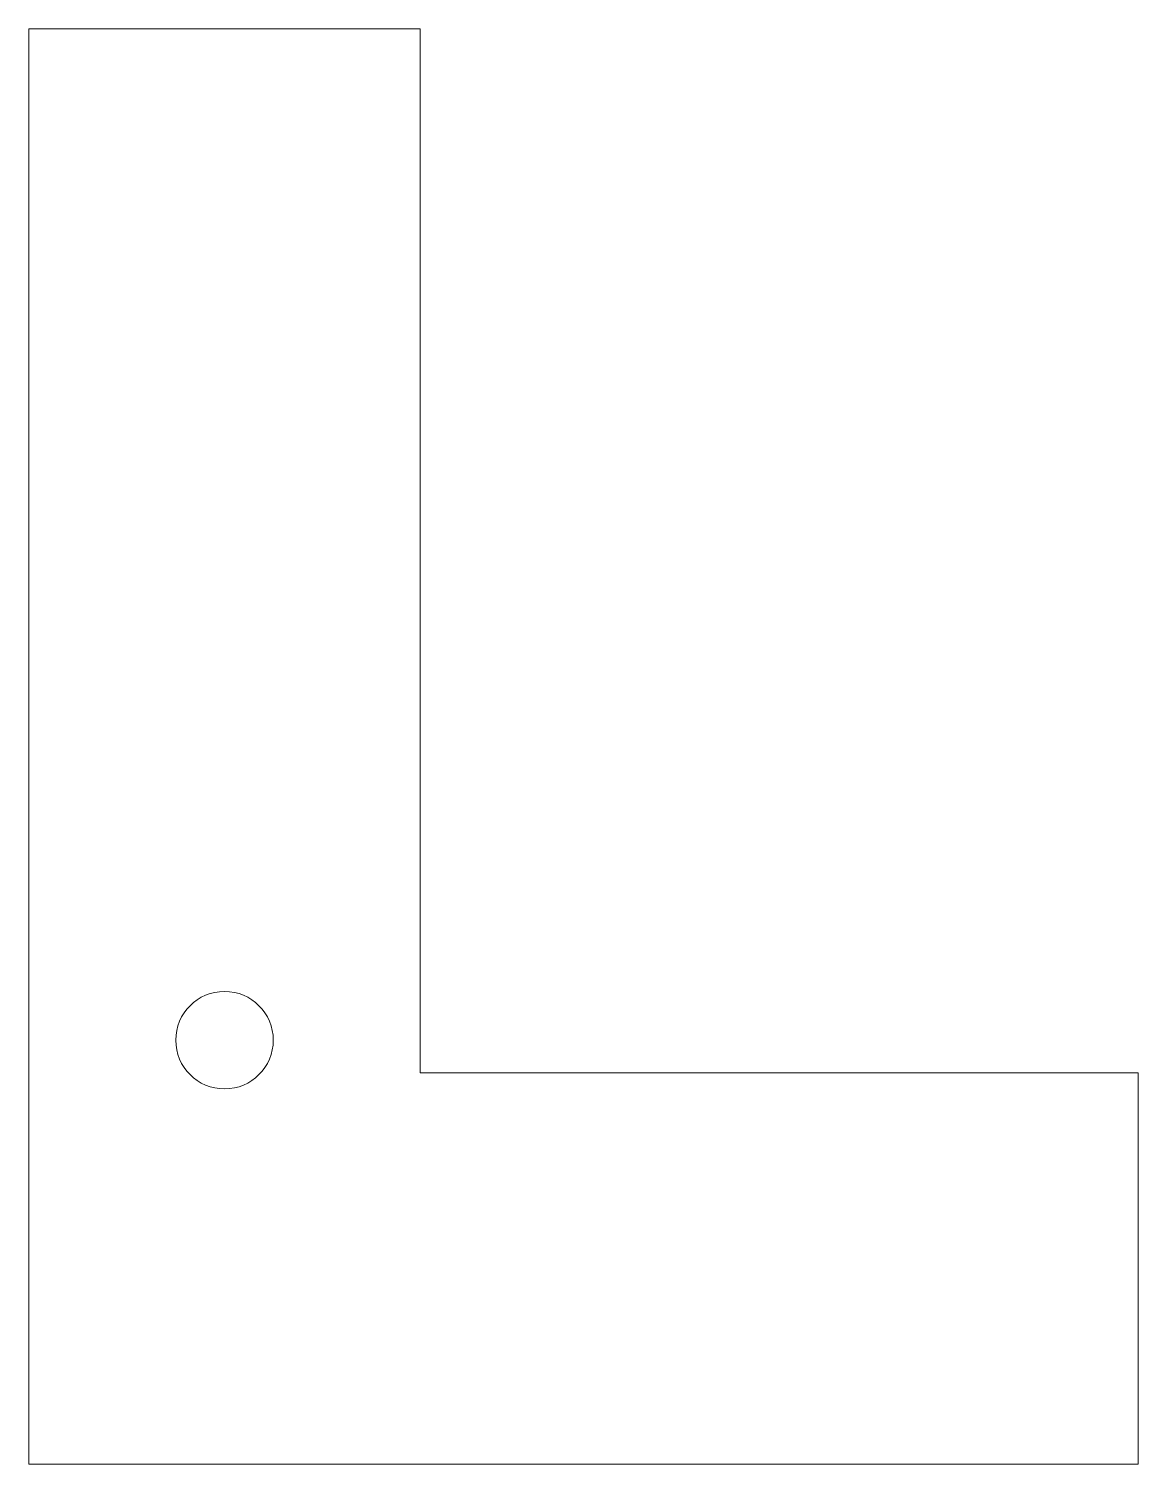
# Model space of a CAD drawing. Header units: inches. Extents: x 1.07 to 2.77, y 0.54 to 2.74.
import ezdxf

# ---------------------------------------------------------------- set-up
doc = ezdxf.new("R2010")
doc.units = ezdxf.units.IN
doc.header["$MEASUREMENT"] = 0

msp = doc.modelspace()

# ---------------------------------------------------------------- linework, layer by layer
at = {"color": 7, "linetype": 'Continuous', "lineweight": 15}
for p, q in [((1.0687, 0.5432), (1.0687, 2.7432)), ((1.0687, 2.7432), (1.6687, 2.7432)), ((1.6687, 2.7432), (1.6687, 1.1432)), ((1.6687, 1.1432), (2.7687, 1.1432)), ((2.7687, 0.5432), (2.7687, 1.1432)), ((1.0687, 0.5432), (2.7687, 0.5432))]:
    msp.add_line(p, q, dxfattribs=at)
msp.add_circle((1.3687, 1.1932), 0.0747, dxfattribs=at)

doc.saveas('drawing.dxf')
